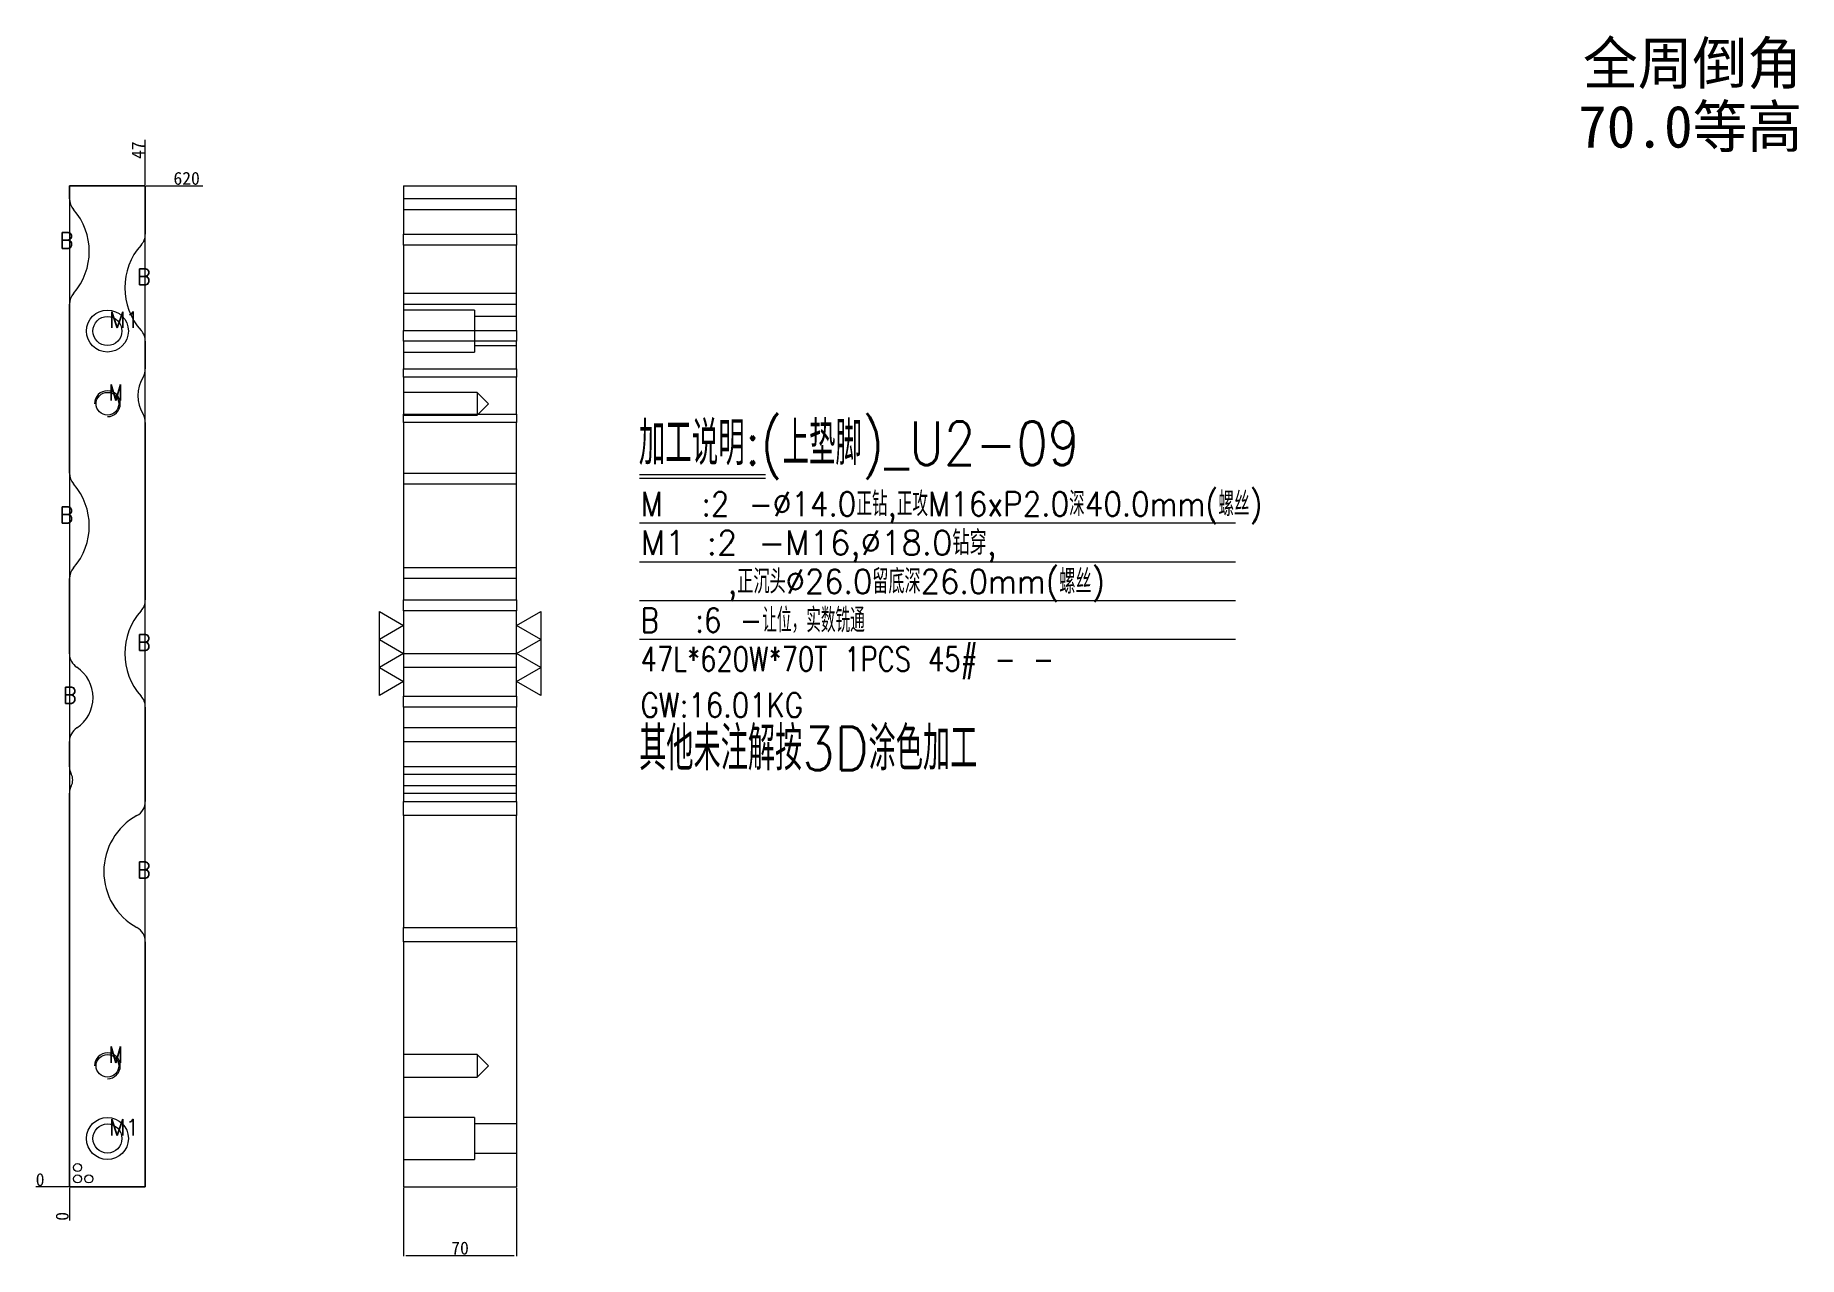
# Model space of a CAD drawing. Header units: millimetres. Extents: x 27649 to 28742, y 76990 to 77746.
import ezdxf
from ezdxf.enums import TextEntityAlignment as Align

# ---------------------------------------------------------------- set-up
doc = ezdxf.new("R2010")
doc.units = ezdxf.units.MM
doc.linetypes.add('DASHED', pattern=[0])
doc.linetypes.add('HIDDEN', pattern=[0])
doc.layers.add('dim', color=4, linetype='Continuous')
doc.layers.add('U2', color=7, linetype='Continuous')
doc.styles.add('_PUG_ERP', font='txt')
doc.styles.add('chinesef_fs', font='txt.shx', dxfattribs={"bigfont": 'gbcbig.shx'})
doc.dimstyles.new('_PUG_ERP', dxfattribs={"dimtxt": 8, "dimasz": 1.5, "dimexe": 0.5, "dimexo": 0.5, "dimgap": 0.5, "dimtad": 1, "dimtxsty": '_PUG_ERP', "dimblk": 'CLOSEDBLANK', "dimcen": 0, "dimclrd": 4, "dimclre": 4, "dimclrt": 3, "dimazin": 3, "dimtfac": 1, "dimtmove": 0, "dimatfit": 3, "dimldrblk": 'CLOSEDBLANK', "dimlwd": 9, "dimlwe": 9})

# ---------------------------------------------------------------- blocks, each defined once
blk = doc.blocks.new('*D733')
at = {"layer": 'Defpoints', "color": 0}
for p in [(27717.5, 77653.3), (27732.5, 77653.3), (27670.5, 77033.3)]:
    blk.add_point(p, dxfattribs=at)
at = {"layer": 'dim', "color": 4, "lineweight": 9}
blk.add_line((27718, 77653.3), (27753.2, 77653.3), dxfattribs=at)
at = {"layer": 'dim', "color": 3, "lineweight": 13, "insert": (27743.1, 77657.8), "char_height": 8, "attachment_point": 5, "style": '_PUG_ERP'}
blk.add_mtext('620', dxfattribs=at)
blk = doc.blocks.new('_ClosedBlank')
blk = doc.blocks.new('*D734')
at = {"layer": 'Defpoints', "color": 0}
for p in [(27655.5, 77033.3), (27670.5, 77033.3), (27670.5, 77033.3)]:
    blk.add_point(p, dxfattribs=at)
at = {"layer": 'dim', "color": 4, "lineweight": 9}
blk.add_line((27670, 77033.3), (27649.7, 77033.3), dxfattribs=at)
at = {"layer": 'dim', "color": 3, "lineweight": 13, "insert": (27652.3, 77037.8), "char_height": 8, "attachment_point": 5, "style": '_PUG_ERP'}
blk.add_mtext('0', dxfattribs=at)
blk = doc.blocks.new('*D735')
at = {"layer": 'Defpoints', "color": 0}
for p in [(27670.5, 77033.3), (27670.5, 77033.3), (27670.5, 77018.3)]:
    blk.add_point(p, dxfattribs=at)
at = {"layer": 'dim', "color": 4, "lineweight": 9}
blk.add_line((27670.5, 77032.8), (27670.5, 77012.5), dxfattribs=at)
at = {"layer": 'dim', "color": 3, "lineweight": 13, "insert": (27666, 77015.1), "char_height": 8, "attachment_point": 5, "rotation": 90, "style": '_PUG_ERP'}
blk.add_mtext('0', dxfattribs=at)
blk = doc.blocks.new('*D736')
at = {"layer": 'Defpoints', "color": 0}
for p in [(27717.5, 77668.3), (27717.5, 77653.3), (27670.5, 77033.3)]:
    blk.add_point(p, dxfattribs=at)
at = {"layer": 'dim', "color": 4, "lineweight": 9}
for p, q in [((27717.5, 77665.3), (27717.5, 77681.8)), ((27717.5, 77662.3), (27717.5, 77665.3)), ((27717.5, 77653.8), (27717.5, 77662.3))]:
    blk.add_line(p, q, dxfattribs=at)
at = {"layer": 'dim', "color": 3, "lineweight": 13, "insert": (27713, 77675.3), "char_height": 8, "attachment_point": 5, "rotation": 90, "style": '_PUG_ERP'}
blk.add_mtext('47', dxfattribs=at)
blk = doc.blocks.new('*D737')
at = {"layer": 'Defpoints', "color": 0}
for p in [(27877.5, 77033.3), (27947.5, 77033.3), (27947.5, 76990.9)]:
    blk.add_point(p, dxfattribs=at)
at = {"layer": 'dim', "color": 4, "lineweight": 9}
for p, q in [((27877.5, 77032.8), (27877.5, 76990.4)), ((27947.5, 77032.8), (27947.5, 76990.4)), ((27879, 76990.9), (27946, 76990.9))]:
    blk.add_line(p, q, dxfattribs=at)
at = {"layer": 'dim', "color": 3, "lineweight": 13, "insert": (27912.5, 76995.4), "char_height": 8, "attachment_point": 5, "style": '_PUG_ERP'}
blk.add_mtext('70', dxfattribs=at)

msp = doc.modelspace()

# ---------------------------------------------------------------- linework, layer by layer
at = {"layer": 'dim', "color": 8, "linetype": 'Continuous', "lineweight": 18}
for p, q in [((28023.59, 77474.441), (28101.836, 77474.441)), ((28023.59, 77472.191), (28101.836, 77472.191)), ((28023.59, 77444.441), (28392.95, 77444.441)), ((28023.59, 77420.441), (28392.95, 77420.441)), ((28023.59, 77396.441), (28392.95, 77396.441)), ((28023.59, 77372.441), (28392.95, 77372.441))]:
    msp.add_line(p, q, dxfattribs=at)
at = {"layer": 'dim', "lineweight": 13}
for points in [[(27862.503, 77389.584), (27877.503, 77380.924), (27862.503, 77372.263), (27877.503, 77363.603), (27862.503, 77354.943), (27877.503, 77346.283), (27862.503, 77337.622), (27862.503, 77389.584)], [(27962.503, 77337.622), (27947.503, 77346.283), (27962.503, 77354.943), (27947.503, 77363.603), (27962.503, 77372.263), (27947.503, 77380.924), (27962.503, 77389.584), (27962.503, 77337.622)]]:
    msp.add_lwpolyline(points, close=True, dxfattribs=at)
for centre in [(27675.503, 77045.303), (27675.503, 77038.303), (27682.503, 77038.303)]:
    msp.add_circle(centre, 2.5, dxfattribs=at)
at = {"layer": 'U2', "color": 135, "linetype": 'Continuous', "lineweight": 18}
for p, q in [((27670.503, 77653.303), (27717.503, 77653.303)), ((27670.503, 77645.209), (27670.503, 77653.303)), ((27717.503, 77653.303), (27717.503, 77623.27)), ((27877.503, 77653.303), (27947.503, 77653.303)), ((27877.503, 77653.303), (27877.503, 77623.27)), ((27947.503, 77623.27), (27947.503, 77653.303)), ((27877.503, 77616.571), (27877.503, 77623.27)), ((27947.503, 77623.27), (27947.503, 77616.571)), ((27877.503, 77616.571), (27877.503, 77563.646)), ((27947.503, 77563.646), (27947.503, 77616.571)), ((27670.503, 77475.209), (27670.503, 77580.012)), ((27877.503, 77556.947), (27877.503, 77563.646)), ((27877.503, 77556.947), (27877.503, 77539.971)), ((27947.503, 77563.646), (27947.503, 77556.947)), ((27947.503, 77539.971), (27947.503, 77556.947)), ((27877.503, 77534.842), (27877.503, 77539.971)), ((27877.503, 77534.842), (27877.503, 77511.764)), ((27947.503, 77539.971), (27947.503, 77534.842)), ((27947.503, 77511.764), (27947.503, 77534.842)), ((27877.503, 77506.635), (27877.503, 77511.764)), ((27947.503, 77511.764), (27947.503, 77506.635)), ((27717.503, 77506.635), (27717.503, 77396.765)), ((27877.503, 77506.635), (27877.503, 77396.765)), ((27947.503, 77396.765), (27947.503, 77506.635)), ((27670.503, 77363.442), (27670.503, 77410.012)), ((27877.503, 77390.065), (27877.503, 77396.765)), ((27947.503, 77396.765), (27947.503, 77390.065)), ((27877.503, 77390.065), (27877.503, 77337.141)), ((27947.503, 77337.141), (27947.503, 77390.065)), ((27877.503, 77330.441), (27877.503, 77337.141)), ((27947.503, 77337.141), (27947.503, 77330.441)), ((27877.503, 77330.441), (27877.503, 77272.033)), ((27947.503, 77272.033), (27947.503, 77330.441)), ((27670.503, 77033.303), (27670.503, 77277.057)), ((27877.503, 77263.259), (27877.503, 77272.033)), ((27947.503, 77272.033), (27947.503, 77263.259)), ((27877.503, 77263.259), (27877.503, 77193.947)), ((27947.503, 77193.947), (27947.503, 77263.259)), ((27717.503, 77185.173), (27717.503, 77033.303)), ((27877.503, 77185.173), (27877.503, 77193.947)), ((27877.503, 77185.173), (27877.503, 77033.303)), ((27947.503, 77193.947), (27947.503, 77185.173)), ((27947.503, 77185.173), (27947.503, 77033.303)), ((27717.503, 77033.303), (27670.503, 77033.303)), ((27877.503, 77033.303), (27947.503, 77033.303))]:
    msp.add_line(p, q, dxfattribs=at)
at = {"layer": 'U2', "color": 155, "linetype": 'DASHED', "lineweight": 13, "ltscale": 0.41858}
for p, q in [((27947.503, 77645.209), (27877.503, 77645.209)), ((27877.503, 77638.624), (27947.503, 77638.624)), ((27947.503, 77586.598), (27877.503, 77586.598)), ((27877.503, 77580.012), (27947.503, 77580.012)), ((27877.503, 77475.209), (27947.503, 77475.209)), ((27877.503, 77468.624), (27947.503, 77468.624)), ((27947.503, 77416.598), (27877.503, 77416.598)), ((27947.503, 77410.012), (27877.503, 77410.012)), ((27947.503, 77363.442), (27877.503, 77363.442)), ((27877.503, 77355.1), (27947.503, 77355.1)), ((27947.503, 77317.562), (27877.503, 77317.562)), ((27877.503, 77309.22), (27947.503, 77309.22)), ((27947.503, 77293.55), (27877.503, 77293.55)), ((27877.503, 77288.968), (27947.503, 77288.968)), ((27947.503, 77281.638), (27877.503, 77281.638)), ((27877.503, 77277.057), (27947.503, 77277.057))]:
    msp.add_line(p, q, dxfattribs=at)
at = {"layer": 'U2', "color": 155, "linetype": 'Continuous', "lineweight": 18}
for p, q in [((27877.503, 77623.27), (27947.503, 77623.27)), ((27947.503, 77616.571), (27877.503, 77616.571)), ((27877.503, 77563.646), (27947.503, 77563.646)), ((27947.503, 77556.947), (27877.503, 77556.947)), ((27877.503, 77539.971), (27947.503, 77539.971)), ((27947.503, 77534.842), (27877.503, 77534.842)), ((27877.503, 77511.764), (27947.503, 77511.764)), ((27947.503, 77506.635), (27877.503, 77506.635)), ((27877.503, 77396.765), (27947.503, 77396.765)), ((27947.503, 77390.065), (27877.503, 77390.065)), ((27877.503, 77337.141), (27947.503, 77337.141)), ((27947.503, 77330.441), (27877.503, 77330.441)), ((27877.503, 77272.033), (27947.503, 77272.033)), ((27947.503, 77263.259), (27877.503, 77263.259)), ((27877.503, 77193.947), (27947.503, 77193.947)), ((27947.503, 77185.173), (27877.503, 77185.173))]:
    msp.add_line(p, q, dxfattribs=at)
at = {"layer": 'U2', "color": 31, "linetype": 'DASHED', "lineweight": 13, "ltscale": 0.41858}
for p, q in [((27921.503, 77576.303), (27877.503, 77576.303)), ((27921.503, 77576.303), (27921.503, 77550.303)), ((27947.503, 77572.307), (27921.503, 77572.307)), ((27877.503, 77550.303), (27921.503, 77550.303)), ((27921.503, 77554.3), (27947.503, 77554.3)), ((27921.503, 77076.303), (27877.503, 77076.303)), ((27921.503, 77076.303), (27921.503, 77050.303)), ((27947.503, 77072.307), (27921.503, 77072.307)), ((27921.503, 77054.3), (27947.503, 77054.3)), ((27877.503, 77050.303), (27921.503, 77050.303))]:
    msp.add_line(p, q, dxfattribs=at)
at = {"layer": 'U2', "color": 31, "linetype": 'Continuous', "lineweight": 18}
for p, q in [((27717.503, 77556.947), (27717.503, 77539.971)), ((27717.503, 77330.441), (27717.503, 77272.033)), ((27670.503, 77293.55), (27670.503, 77309.22))]:
    msp.add_line(p, q, dxfattribs=at)
at = {"layer": 'U2', "color": 5, "linetype": 'DASHED', "lineweight": 13, "ltscale": 0.41858}
for p, q in [((27923.083, 77525.306), (27877.503, 77525.306)), ((27930.086, 77518.303), (27923.083, 77525.306)), ((27923.083, 77525.306), (27923.083, 77511.3)), ((27877.503, 77511.3), (27923.083, 77511.3)), ((27923.083, 77511.3), (27930.086, 77518.303)), ((27923.083, 77115.306), (27877.503, 77115.306)), ((27930.086, 77108.303), (27923.083, 77115.306)), ((27923.083, 77115.306), (27923.083, 77101.3)), ((27923.083, 77101.3), (27930.086, 77108.303)), ((27877.503, 77101.3), (27923.083, 77101.3))]:
    msp.add_line(p, q, dxfattribs=at)
at = {"layer": 'U2', "color": 8, "linetype": 'HIDDEN', "lineweight": 18, "ltscale": 0.5}
msp.add_lwpolyline([(27670.503, 77653.303), (27670.503, 77033.303), (27717.503, 77033.303), (27717.503, 77653.303)], close=True, dxfattribs=at)
at = {"layer": 'U2', "color": 42, "linetype": 'Continuous', "lineweight": 18}
for centre, radius in [((27694.003, 77563.303), 13), ((27694.003, 77563.303), 9.004), ((27694.003, 77518.303), 7.003), ((27694.003, 77108.303), 7.003), ((27694.003, 77063.303), 13), ((27694.003, 77063.303), 9.004)]:
    msp.add_circle(centre, radius, dxfattribs=at)
at = {"layer": 'U2', "color": 31, "linetype": 'Continuous', "lineweight": 18}
for centre, radius, start, end in [((27680.503, 77645.209), 10, 180, 221.189651), ((27643.253, 77612.611), 39.5, 318.810349, 41.189651), ((27707.503, 77623.27), 10, 317.938271, 0), ((27744.253, 77590.108), 39.5, 137.938271, 222.061729), ((27680.503, 77580.012), 10, 138.810349, 180), ((27707.503, 77556.947), 10, 0, 42.061729), ((27735.404, 77523.303), 22.5, 149.145142, 210.854858), ((27707.503, 77539.971), 10, 329.145142, 0), ((27707.503, 77506.635), 10, 0, 30.854858), ((27680.503, 77475.209), 10, 180, 221.189651), ((27643.253, 77442.611), 39.5, 318.810349, 41.189651), ((27680.503, 77410.012), 10, 138.810349, 180), ((27707.503, 77396.765), 10, 317.938271, 0), ((27744.253, 77363.603), 39.5, 137.938271, 222.061729), ((27680.503, 77363.442), 10, 180, 236.531124), ((27662.58, 77336.331), 22.5, 303.468876, 56.531124), ((27707.503, 77330.441), 10, 0, 42.061729), ((27680.503, 77309.22), 10, 123.468876, 180), ((27680.503, 77293.55), 10, 180, 207.267528), ((27664.504, 77285.303), 8, 332.732472, 27.267528), ((27680.503, 77277.057), 10, 152.732472, 180), ((27707.503, 77272.033), 10, 298.672539, 0), ((27731.254, 77228.603), 39.5, 118.672539, 241.327461), ((27707.503, 77185.173), 10, 0, 61.327461)]:
    msp.add_arc(centre, radius, start, end, dxfattribs=at)
at = {"layer": 'U2', "color": 42, "linetype": 'Continuous', "lineweight": 13}
for centre in [(27694.003, 77518.303), (27694.003, 77108.303)]:
    msp.add_arc(centre, 8, 270, 180, dxfattribs=at)

# ---------------------------------------------------------------- texts
at = {"layer": 'dim'}
for s, p in [('全周倒角', (28676.103, 77729.727)), ('70.0等高', (28674.649, 77690.514))]:
    msp.add_text(s, height=26.0943, dxfattribs=at).set_placement(p, align=Align.MIDDLE)
at = {"layer": 'dim', "color": 4, "lineweight": 13, "style": 'chinesef_fs'}
for s, height, width, p in [('B', 10, 0.9609, (27664.325, 77614.423)), ('B', 10, 0.9609, (27712.338, 77591.921)), ('M1', 10, 0.9957, (27694.979, 77565.245)), ('M', 10, 0.8408, (27694.879, 77520.195)), ('加工说明:(上垫脚)_U2-09', 27, 0.8438, (28023.262, 77480.316)), ('M  :2 -%%c14.0正钻,正攻M16xP2.0深40.0mm(螺丝)', 15, 0.8947, (28024.385, 77448.704)), ('B', 10, 0.9609, (27664.325, 77444.423)), ('M1 :2 -M16,%%c18.0钻穿,', 15, 0.9834, (28024.385, 77424.704)), ('    ,正沉头%%c26.0留底深26.0mm(螺丝)', 15, 0.9271, (28024.385, 77400.704)), ('B  :6 -让位，实数铣通', 15, 0.8407, (28024.385, 77376.704)), ('B', 10, 0.9609, (27712.338, 77365.415)), ('47L*620W*70T 1PCS 45# - - ', 15, 0.7856, (28024.385, 77352.704)), ('B', 10, 0.9609, (27666.494, 77332.743)), ('GW:16.01KG ', 15, 0.8373, (28024.385, 77324.204)), ('B', 10, 0.9609, (27712.338, 77224.523)), ('M', 10, 0.8408, (27694.879, 77110.195)), ('M1', 10, 0.9957, (27694.979, 77065.245))]:
    msp.add_text(s, height=height, dxfattribs=dict(at, width=width)).set_placement(p)
at = {"layer": 'dim', "color": 21, "lineweight": 13, "style": 'chinesef_fs', "width": 0.8663}
msp.add_text('其他未注解按3D涂色加工', height=27, dxfattribs=at).set_placement((28023.473, 77291.316))

# ---------------------------------------------------------------- dimensions: what is measured, and where the dimension line sits
at = {"layer": 'dim', "lineweight": 13}
for feature_location, offset, dtype, origin, picture, middle in [((27717.503, 77653.303), (0, 15), 1, (27670.503, 77033.303), '*D736', (27713.003, 77675.279)), ((27717.503, 77653.303), (15, 0), 0, (27670.503, 77033.303), '*D733', (27743.099, 77657.803)), ((27670.503342187, 77033.303030303), (-15, 0), 0, (27670.503342187, 77033.303030303), '*D734', (27652.33667552, 77037.803030303)), ((27670.503342187, 77033.303030303), (0, -15), 1, (27670.503342187, 77033.303030303), '*D735', (27666.003342187, 77015.136363636))]:
    dim = msp.add_ordinate_dim(feature_location=feature_location, offset=offset, dtype=dtype, origin=origin, dimstyle='_PUG_ERP', dxfattribs=at)
    dim.commit()
    dim.dimension.update_dxf_attribs({"geometry": picture, "text_midpoint": middle})
dim = msp.add_linear_dim(base=(27947.503, 76990.853), p1=(27877.503, 77033.303), p2=(27947.503, 77033.303), dimstyle='_PUG_ERP', dxfattribs=at)
dim.commit()
dim.dimension.update_dxf_attribs({"geometry": '*D737', "text_midpoint": (27912.503, 76995.353)})

doc.saveas('drawing.dxf')
